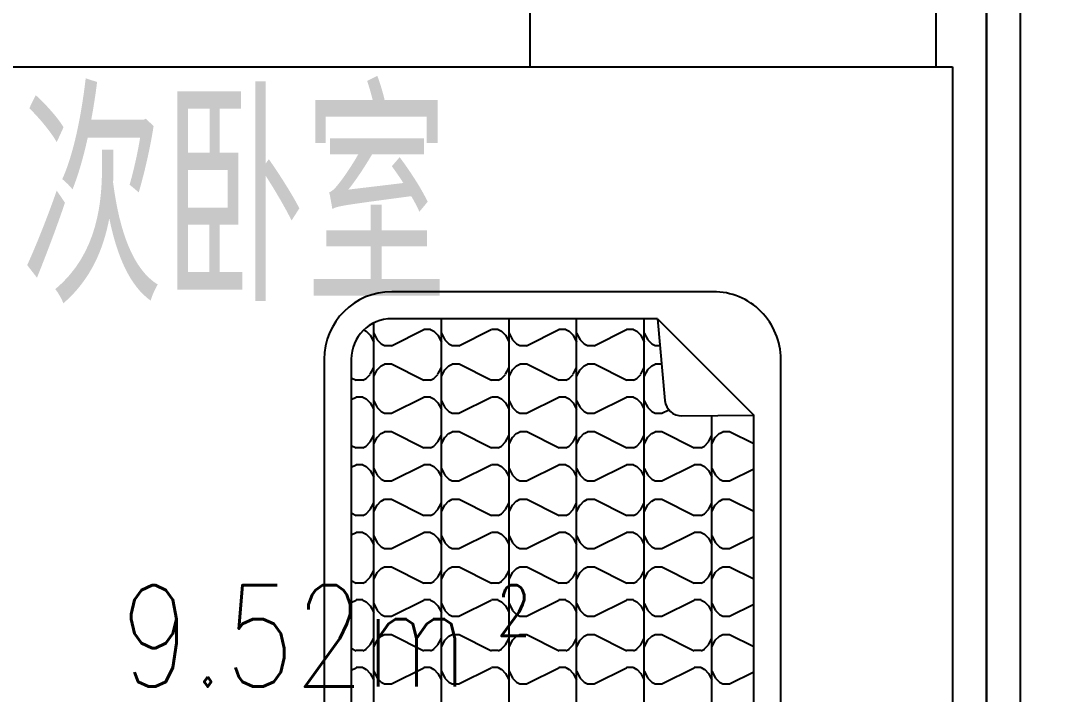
# Model space of a CAD drawing. Header units: millimetres. Extents: x 1143 to 39838, y 578 to 35727.
# Drawn here: x 22234 to 25281, y 22983 to 24976 of the extents above; entities that cross this region are included whole.
import ezdxf
from ezdxf.enums import TextEntityAlignment as Align

# ---------------------------------------------------------------- set-up
doc = ezdxf.new("R2010")
doc.units = ezdxf.units.MM
for name, color, linetype in [('3', 7, 'Continuous'), ('JJ', 8, 'Continuous'), ('PUB_TEXT', 7, 'Continuous'), ('PUB_WINDW', 7, 'Continuous'), ('T', 7, 'Continuous'), ('WALL', 255, 'Continuous'), ('WINDOW', 2, 'Continuous')]:
    doc.layers.add(name, color=color, linetype=linetype)
doc.styles.add('DIM_FONT', font='SIMPLEX', dxfattribs={"width": 0.8})
doc.styles.add('HZ', font='txt', dxfattribs={"width": 0.7, "height": 5, "bigfont": 'hztxt'})
doc.styles.get("Standard").update_dxf_attribs({"font": 'arial.ttf'})

# ---------------------------------------------------------------- blocks, each defined once
blk = doc.blocks.new('A$C2EAD2DD6')
at = {"layer": 'JJ'}
for p, q in [((1890, 1400, -1600), (90, 1400, -1600)), ((1890, 1320, -1600), (90, 1320, -1600)), ((971.1, 1320, -1600), (978.1, 1305.9, -1600)), ((971.1, 1320, -1600), (978.1, 1305.9, -1600)), ((1035.6, 1320, -1600), (1028.4, 1305.7, -1600)), ((1035.6, 1320, -1600), (1028.4, 1305.7, -1600)), ((1171.1, 1320, -1600), (1178.1, 1305.9, -1600)), ((1171.1, 1320, -1600), (1178.1, 1305.9, -1600)), ((1235.6, 1320, -1600), (1228.4, 1305.7, -1600)), ((1235.6, 1320, -1600), (1228.4, 1305.7, -1600)), ((1371.1, 1320, -1600), (1378.1, 1305.9, -1600)), ((1371.1, 1320, -1600), (1378.1, 1305.9, -1600)), ((1435.6, 1320, -1600), (1428.4, 1305.7, -1600)), ((1435.6, 1320, -1600), (1428.4, 1305.7, -1600)), ((1571.1, 1320, -1600), (1578.1, 1305.9, -1600)), ((1571.1, 1320, -1600), (1578.1, 1305.9, -1600)), ((1635.6, 1320, -1600), (1628.4, 1305.7, -1600)), ((1635.6, 1320, -1600), (1628.4, 1305.7, -1600)), ((1771.1, 1320, -1600), (1778.1, 1305.9, -1600)), ((1771.1, 1320, -1600), (1778.1, 1305.9, -1600)), ((1835.6, 1320, -1600), (1828.4, 1305.7, -1600)), ((1835.6, 1320, -1600), (1828.4, 1305.7, -1600)), ((978.2, 1285.6, -1600), (973.2, 1275.6, -1600)), ((978.2, 1285.6, -1600), (973.2, 1275.6, -1600)), ((978.3, 1285.7, -1600), (978.3, 1305.8, -1600)), ((1028.3, 1285.9, -1600), (1033.3, 1275.8, -1600)), ((1028.3, 1285.9, -1600), (1033.3, 1275.8, -1600)), ((1028.5, 1285.7, -1600), (1028.5, 1305.8, -1600)), ((1178.2, 1285.6, -1600), (1173.2, 1275.6, -1600)), ((1178.2, 1285.6, -1600), (1173.2, 1275.6, -1600)), ((1178.3, 1285.7, -1600), (1178.3, 1305.8, -1600)), ((1228.3, 1285.9, -1600), (1233.3, 1275.8, -1600)), ((1228.3, 1285.9, -1600), (1233.3, 1275.8, -1600)), ((1228.5, 1285.7, -1600), (1228.5, 1305.8, -1600)), ((1378.2, 1285.6, -1600), (1373.2, 1275.6, -1600)), ((1378.2, 1285.6, -1600), (1373.2, 1275.6, -1600)), ((1378.3, 1285.7, -1600), (1378.3, 1305.8, -1600)), ((1428.3, 1285.9, -1600), (1433.3, 1275.8, -1600)), ((1428.3, 1285.9, -1600), (1433.3, 1275.8, -1600)), ((1428.5, 1285.7, -1600), (1428.5, 1305.8, -1600)), ((1578.2, 1285.6, -1600), (1573.2, 1275.6, -1600)), ((1578.2, 1285.6, -1600), (1573.2, 1275.6, -1600)), ((1578.3, 1285.7, -1600), (1578.3, 1305.8, -1600)), ((1628.3, 1285.9, -1600), (1633.3, 1275.8, -1600)), ((1628.3, 1285.9, -1600), (1633.3, 1275.8, -1600)), ((1628.5, 1285.7, -1600), (1628.5, 1305.8, -1600)), ((1778.2, 1285.6, -1600), (1773.2, 1275.6, -1600)), ((1778.2, 1285.6, -1600), (1773.2, 1275.6, -1600)), ((1778.3, 1285.7, -1600), (1778.3, 1305.8, -1600)), ((1828.3, 1285.9, -1600), (1833.3, 1275.8, -1600)), ((1828.3, 1285.9, -1600), (1833.3, 1275.8, -1600)), ((1828.5, 1285.7, -1600), (1828.5, 1305.8, -1600)), ((1976.8, 1282.8, -1600), (1973.2, 1275.6, -1600)), ((1976.8, 1282.8, -1600), (1973.2, 1275.6, -1600)), ((777.3, 1253.6, -1600), (977.4, 1253.6, -1600)), ((961.2, 1263.6, -1600), (941.1, 1253.6, -1600)), ((967.6, 1253.6, -1600), (947.5, 1243.5, -1600)), ((973.3, 1275.6, -1600), (961.2, 1263.6, -1600)), ((977.4, 1253.6, -1600), (977.5, 1253.6, -1600)), ((977.5, 1253.6, -1600), (1177.6, 1253.6, -1600)), ((1033.5, 1275.8, -1600), (1045.5, 1263.8, -1600)), ((1039.2, 1253.6, -1600), (1059.3, 1243.6, -1600)), ((1045.6, 1263.7, -1600), (1065.7, 1253.6, -1600)), ((1161.2, 1263.6, -1600), (1141.1, 1253.6, -1600)), ((1167.6, 1253.6, -1600), (1147.5, 1243.5, -1600)), ((1173.3, 1275.6, -1600), (1161.2, 1263.6, -1600)), ((1177.6, 1253.6, -1600), (1177.7, 1253.6, -1600)), ((1177.7, 1253.6, -1600), (1377.8, 1253.6, -1600)), ((1233.5, 1275.8, -1600), (1245.5, 1263.8, -1600)), ((1239.2, 1253.6, -1600), (1259.3, 1243.6, -1600)), ((1245.6, 1263.7, -1600), (1265.7, 1253.6, -1600)), ((1361.2, 1263.6, -1600), (1341.1, 1253.6, -1600)), ((1367.6, 1253.6, -1600), (1347.5, 1243.5, -1600)), ((1373.3, 1275.6, -1600), (1361.2, 1263.6, -1600)), ((1377.8, 1253.6, -1600), (1377.9, 1253.6, -1600)), ((1377.9, 1253.6, -1600), (1578, 1253.6, -1600)), ((1433.5, 1275.8, -1600), (1445.5, 1263.8, -1600)), ((1439.2, 1253.6, -1600), (1459.3, 1243.6, -1600)), ((1445.6, 1263.7, -1600), (1465.7, 1253.6, -1600)), ((1561.2, 1263.6, -1600), (1541.1, 1253.6, -1600)), ((1567.6, 1253.6, -1600), (1547.5, 1243.5, -1600)), ((1573.3, 1275.6, -1600), (1561.2, 1263.6, -1600)), ((1578, 1253.6, -1600), (1578.1, 1253.6, -1600)), ((1578.1, 1253.6, -1600), (1778.2, 1253.6, -1600)), ((1633.5, 1275.8, -1600), (1645.5, 1263.8, -1600)), ((1639.2, 1253.6, -1600), (1659.3, 1243.6, -1600)), ((1645.6, 1263.7, -1600), (1665.7, 1253.6, -1600)), ((1761.2, 1263.6, -1600), (1741.1, 1253.6, -1600)), ((1767.6, 1253.6, -1600), (1747.5, 1243.5, -1600)), ((1773.3, 1275.6, -1600), (1761.2, 1263.6, -1600)), ((1778.2, 1253.6, -1600), (1778.3, 1253.6, -1600)), ((1778.3, 1253.6, -1600), (1978.4, 1253.6, -1600)), ((1833.5, 1275.8, -1600), (1845.5, 1263.8, -1600)), ((1839.2, 1253.6, -1600), (1859.3, 1243.6, -1600)), ((1845.6, 1263.7, -1600), (1865.7, 1253.6, -1600)), ((1961.2, 1263.6, -1600), (1941.1, 1253.6, -1600)), ((1967.6, 1253.6, -1600), (1947.5, 1243.5, -1600)), ((1973.3, 1275.6, -1600), (1961.2, 1263.6, -1600)), ((1978.4, 1253.6, -1600), (1978.5, 1253.6, -1600)), ((1978.5, 1253.6, -1600), (1997.4, 1253.6, -1600)), ((935.5, 1231.4, -1600), (930.5, 1221.3, -1600)), ((935.5, 1231.4, -1600), (930.5, 1221.3, -1600)), ((930.5, 1221.4, -1600), (930.5, 1201.3, -1600)), ((947.6, 1243.5, -1600), (935.5, 1231.4, -1600)), ((1059.1, 1243.7, -1600), (1071.2, 1231.6, -1600)), ((1071, 1231.6, -1600), (1076, 1221.6, -1600)), ((1071, 1231.6, -1600), (1076, 1221.6, -1600)), ((1076.3, 1221.4, -1600), (1076.3, 1201.3, -1600)), ((1135.5, 1231.4, -1600), (1130.5, 1221.3, -1600)), ((1135.5, 1231.4, -1600), (1130.5, 1221.3, -1600)), ((1130.5, 1221.4, -1600), (1130.5, 1201.3, -1600)), ((1147.6, 1243.5, -1600), (1135.5, 1231.4, -1600)), ((1259.1, 1243.7, -1600), (1271.2, 1231.6, -1600)), ((1271, 1231.6, -1600), (1276, 1221.6, -1600)), ((1271, 1231.6, -1600), (1276, 1221.6, -1600)), ((1276.3, 1221.4, -1600), (1276.3, 1201.3, -1600)), ((1335.5, 1231.4, -1600), (1330.5, 1221.3, -1600)), ((1335.5, 1231.4, -1600), (1330.5, 1221.3, -1600)), ((1330.5, 1221.4, -1600), (1330.5, 1201.3, -1600)), ((1347.6, 1243.5, -1600), (1335.5, 1231.4, -1600)), ((1459.1, 1243.7, -1600), (1471.2, 1231.6, -1600)), ((1471, 1231.6, -1600), (1476, 1221.6, -1600)), ((1471, 1231.6, -1600), (1476, 1221.6, -1600)), ((1476.3, 1221.4, -1600), (1476.3, 1201.3, -1600)), ((1535.5, 1231.4, -1600), (1530.5, 1221.3, -1600)), ((1535.5, 1231.4, -1600), (1530.5, 1221.3, -1600)), ((1530.5, 1221.4, -1600), (1530.5, 1201.3, -1600)), ((1547.6, 1243.5, -1600), (1535.5, 1231.4, -1600)), ((1659.1, 1243.7, -1600), (1671.2, 1231.6, -1600)), ((1671, 1231.6, -1600), (1676, 1221.6, -1600)), ((1671, 1231.6, -1600), (1676, 1221.6, -1600)), ((1676.3, 1221.4, -1600), (1676.3, 1201.3, -1600)), ((1735.5, 1231.4, -1600), (1730.5, 1221.3, -1600)), ((1735.5, 1231.4, -1600), (1730.5, 1221.3, -1600)), ((1730.5, 1221.4, -1600), (1730.5, 1201.3, -1600)), ((1747.6, 1243.5, -1600), (1735.5, 1231.4, -1600)), ((1859.1, 1243.7, -1600), (1871.2, 1231.6, -1600)), ((1871, 1231.6, -1600), (1876.1, 1221.6, -1600)), ((1871, 1231.6, -1600), (1876.1, 1221.6, -1600)), ((1876.3, 1221.4, -1600), (1876.3, 1201.3, -1600)), ((1935.5, 1231.4, -1600), (1930.5, 1221.3, -1600)), ((1935.5, 1231.4, -1600), (1930.5, 1221.3, -1600)), ((1930.5, 1221.4, -1600), (1930.5, 1201.3, -1600)), ((1947.6, 1243.5, -1600), (1935.5, 1231.4, -1600)), ((930.3, 1201.5, -1600), (978.1, 1105.9, -1600)), ((930.3, 1201.5, -1600), (978.1, 1105.9, -1600)), ((1076.2, 1201.3, -1600), (1028.4, 1105.7, -1600)), ((1076.2, 1201.3, -1600), (1028.4, 1105.7, -1600)), ((1130.3, 1201.5, -1600), (1178.1, 1105.9, -1600)), ((1130.3, 1201.5, -1600), (1178.1, 1105.9, -1600)), ((1276.2, 1201.3, -1600), (1228.4, 1105.7, -1600)), ((1276.2, 1201.3, -1600), (1228.4, 1105.7, -1600)), ((1330.3, 1201.5, -1600), (1378.1, 1105.9, -1600)), ((1330.3, 1201.5, -1600), (1378.1, 1105.9, -1600)), ((1476.2, 1201.3, -1600), (1428.4, 1105.7, -1600)), ((1476.2, 1201.3, -1600), (1428.4, 1105.7, -1600)), ((1530.3, 1201.5, -1600), (1578.1, 1105.9, -1600)), ((1530.3, 1201.5, -1600), (1578.1, 1105.9, -1600)), ((1676.2, 1201.3, -1600), (1628.4, 1105.7, -1600)), ((1676.2, 1201.3, -1600), (1628.4, 1105.7, -1600)), ((1730.3, 1201.5, -1600), (1778.1, 1105.9, -1600)), ((1730.3, 1201.5, -1600), (1778.1, 1105.9, -1600)), ((1876.2, 1201.3, -1600), (1828.4, 1105.7, -1600)), ((1876.2, 1201.3, -1600), (1828.4, 1105.7, -1600)), ((1930.3, 1201.5, -1600), (1978.1, 1105.9, -1600)), ((1930.3, 1201.5, -1600), (1978.1, 1105.9, -1600)), ((2010, 414.7, -1600), (2010, 1200, -1600)), ((2090, 250, -1600), (2090, 1200, -1600)), ((978.3, 1085.7, -1600), (978.3, 1105.8, -1600)), ((1028.5, 1085.7, -1600), (1028.5, 1105.8, -1600)), ((1178.3, 1085.7, -1600), (1178.3, 1105.8, -1600)), ((1228.5, 1085.7, -1600), (1228.5, 1105.8, -1600)), ((1378.3, 1085.7, -1600), (1378.3, 1105.8, -1600)), ((1428.5, 1085.7, -1600), (1428.5, 1105.8, -1600)), ((1578.3, 1085.7, -1600), (1578.3, 1105.8, -1600)), ((1628.5, 1085.7, -1600), (1628.5, 1105.8, -1600)), ((1778.3, 1085.7, -1600), (1778.3, 1105.8, -1600)), ((1828.5, 1085.7, -1600), (1828.5, 1105.8, -1600)), ((1978.3, 1085.7, -1600), (1978.3, 1105.8, -1600)), ((973.3, 1075.7, -1600), (961.2, 1063.6, -1600)), ((978.2, 1085.6, -1600), (973.2, 1075.6, -1600)), ((978.2, 1085.6, -1600), (973.2, 1075.6, -1600)), ((1028.3, 1085.9, -1600), (1033.3, 1075.8, -1600)), ((1028.3, 1085.9, -1600), (1033.3, 1075.8, -1600)), ((1033.5, 1075.8, -1600), (1045.5, 1063.8, -1600)), ((1173.3, 1075.7, -1600), (1161.2, 1063.6, -1600)), ((1178.2, 1085.6, -1600), (1173.2, 1075.6, -1600)), ((1178.2, 1085.6, -1600), (1173.2, 1075.6, -1600)), ((1228.3, 1085.9, -1600), (1233.3, 1075.8, -1600)), ((1228.3, 1085.9, -1600), (1233.3, 1075.8, -1600)), ((1233.5, 1075.8, -1600), (1245.5, 1063.8, -1600)), ((1373.3, 1075.7, -1600), (1361.2, 1063.6, -1600)), ((1378.2, 1085.6, -1600), (1373.2, 1075.6, -1600)), ((1378.2, 1085.6, -1600), (1373.2, 1075.6, -1600)), ((1428.3, 1085.9, -1600), (1433.3, 1075.8, -1600)), ((1428.3, 1085.9, -1600), (1433.3, 1075.8, -1600)), ((1433.5, 1075.8, -1600), (1445.5, 1063.8, -1600)), ((1573.3, 1075.7, -1600), (1561.2, 1063.6, -1600)), ((1578.2, 1085.6, -1600), (1573.2, 1075.6, -1600)), ((1578.2, 1085.6, -1600), (1573.2, 1075.6, -1600)), ((1628.3, 1085.9, -1600), (1633.3, 1075.8, -1600)), ((1628.3, 1085.9, -1600), (1633.3, 1075.8, -1600)), ((1633.5, 1075.8, -1600), (1645.5, 1063.8, -1600)), ((1773.3, 1075.7, -1600), (1761.2, 1063.6, -1600)), ((1778.2, 1085.6, -1600), (1773.2, 1075.6, -1600)), ((1778.2, 1085.6, -1600), (1773.2, 1075.6, -1600)), ((1828.3, 1085.9, -1600), (1833.3, 1075.8, -1600)), ((1828.3, 1085.9, -1600), (1833.3, 1075.8, -1600)), ((1833.5, 1075.8, -1600), (1845.5, 1063.8, -1600)), ((1973.3, 1075.7, -1600), (1961.2, 1063.6, -1600)), ((1978.2, 1085.6, -1600), (1973.2, 1075.6, -1600)), ((1978.2, 1085.6, -1600), (1973.2, 1075.6, -1600)), ((777.3, 1053.6, -1600), (977.4, 1053.6, -1600)), ((947.6, 1043.5, -1600), (935.5, 1031.4, -1600)), ((961.2, 1063.6, -1600), (941.1, 1053.6, -1600)), ((967.6, 1053.6, -1600), (947.5, 1043.5, -1600)), ((977.4, 1053.6, -1600), (977.5, 1053.6, -1600)), ((977.5, 1053.6, -1600), (1177.6, 1053.6, -1600)), ((1039.2, 1053.6, -1600), (1059.3, 1043.6, -1600)), ((1045.6, 1063.7, -1600), (1065.7, 1053.6, -1600)), ((1059.1, 1043.7, -1600), (1071.2, 1031.6, -1600)), ((1147.6, 1043.5, -1600), (1135.5, 1031.4, -1600)), ((1161.2, 1063.6, -1600), (1141.1, 1053.6, -1600)), ((1167.6, 1053.6, -1600), (1147.5, 1043.5, -1600)), ((1177.6, 1053.6, -1600), (1177.7, 1053.6, -1600)), ((1177.7, 1053.6, -1600), (1377.8, 1053.6, -1600)), ((1239.2, 1053.6, -1600), (1259.3, 1043.6, -1600)), ((1245.6, 1063.7, -1600), (1265.7, 1053.6, -1600)), ((1259.1, 1043.7, -1600), (1271.2, 1031.6, -1600)), ((1347.6, 1043.5, -1600), (1335.5, 1031.4, -1600)), ((1361.2, 1063.6, -1600), (1341.1, 1053.6, -1600)), ((1367.6, 1053.6, -1600), (1347.5, 1043.5, -1600)), ((1377.8, 1053.6, -1600), (1377.9, 1053.6, -1600)), ((1377.9, 1053.6, -1600), (1578, 1053.6, -1600)), ((1439.2, 1053.6, -1600), (1459.3, 1043.6, -1600)), ((1445.6, 1063.7, -1600), (1465.7, 1053.6, -1600)), ((1459.1, 1043.7, -1600), (1471.2, 1031.6, -1600)), ((1547.6, 1043.5, -1600), (1535.5, 1031.4, -1600)), ((1561.2, 1063.6, -1600), (1541.1, 1053.6, -1600)), ((1567.6, 1053.6, -1600), (1547.5, 1043.5, -1600)), ((1578, 1053.6, -1600), (1578.1, 1053.6, -1600)), ((1578.1, 1053.6, -1600), (1778.2, 1053.6, -1600)), ((1639.2, 1053.6, -1600), (1659.3, 1043.6, -1600)), ((1645.6, 1063.7, -1600), (1665.7, 1053.6, -1600)), ((1659.1, 1043.7, -1600), (1671.2, 1031.6, -1600)), ((1747.6, 1043.5, -1600), (1735.5, 1031.4, -1600)), ((1761.2, 1063.6, -1600), (1741.1, 1053.6, -1600)), ((1767.6, 1053.6, -1600), (1747.5, 1043.5, -1600)), ((1778.2, 1053.6, -1600), (1778.3, 1053.6, -1600)), ((1778.3, 1053.6, -1600), (1978.4, 1053.6, -1600)), ((1839.2, 1053.6, -1600), (1859.3, 1043.6, -1600)), ((1845.6, 1063.7, -1600), (1865.7, 1053.6, -1600)), ((1859.1, 1043.7, -1600), (1871.2, 1031.6, -1600)), ((1947.6, 1043.5, -1600), (1935.5, 1031.4, -1600)), ((1961.2, 1063.6, -1600), (1941.1, 1053.6, -1600)), ((1967.6, 1053.6, -1600), (1947.5, 1043.5, -1600)), ((1978.4, 1053.6, -1600), (1978.5, 1053.6, -1600)), ((1978.5, 1053.6, -1600), (2010, 1053.6, -1600)), ((935.5, 1031.4, -1600), (930.5, 1021.3, -1600)), ((935.5, 1031.4, -1600), (930.5, 1021.3, -1600)), ((930.5, 1021.4, -1600), (930.5, 1001.3, -1600)), ((1071, 1031.6, -1600), (1076, 1021.6, -1600)), ((1071, 1031.6, -1600), (1076, 1021.6, -1600)), ((1076.3, 1021.4, -1600), (1076.3, 1001.3, -1600)), ((1135.5, 1031.4, -1600), (1130.5, 1021.3, -1600)), ((1135.5, 1031.4, -1600), (1130.5, 1021.3, -1600)), ((1130.5, 1021.4, -1600), (1130.5, 1001.3, -1600)), ((1271, 1031.6, -1600), (1276, 1021.6, -1600)), ((1271, 1031.6, -1600), (1276, 1021.6, -1600)), ((1276.3, 1021.4, -1600), (1276.3, 1001.3, -1600)), ((1335.5, 1031.4, -1600), (1330.5, 1021.3, -1600)), ((1335.5, 1031.4, -1600), (1330.5, 1021.3, -1600)), ((1330.5, 1021.4, -1600), (1330.5, 1001.3, -1600)), ((1471, 1031.6, -1600), (1476, 1021.6, -1600)), ((1471, 1031.6, -1600), (1476, 1021.6, -1600)), ((1476.3, 1021.4, -1600), (1476.3, 1001.3, -1600)), ((1535.5, 1031.4, -1600), (1530.5, 1021.3, -1600)), ((1535.5, 1031.4, -1600), (1530.5, 1021.3, -1600)), ((1530.5, 1021.4, -1600), (1530.5, 1001.3, -1600)), ((1671, 1031.6, -1600), (1676, 1021.6, -1600)), ((1671, 1031.6, -1600), (1676, 1021.6, -1600)), ((1676.3, 1021.4, -1600), (1676.3, 1001.3, -1600)), ((1735.5, 1031.4, -1600), (1730.5, 1021.3, -1600)), ((1735.5, 1031.4, -1600), (1730.5, 1021.3, -1600)), ((1730.5, 1021.4, -1600), (1730.5, 1001.3, -1600)), ((1871, 1031.6, -1600), (1876.1, 1021.6, -1600)), ((1871, 1031.6, -1600), (1876.1, 1021.6, -1600)), ((1876.3, 1021.4, -1600), (1876.3, 1001.3, -1600)), ((1935.5, 1031.4, -1600), (1930.5, 1021.3, -1600)), ((1935.5, 1031.4, -1600), (1930.5, 1021.3, -1600)), ((1930.5, 1021.4, -1600), (1930.5, 1001.3, -1600)), ((930.3, 1001.5, -1600), (978.1, 905.9, -1600)), ((930.3, 1001.5, -1600), (978.1, 905.9, -1600)), ((1076.2, 1001.3, -1600), (1028.4, 905.7, -1600)), ((1076.2, 1001.3, -1600), (1028.4, 905.7, -1600)), ((1130.3, 1001.5, -1600), (1178.1, 905.9, -1600)), ((1130.3, 1001.5, -1600), (1178.1, 905.9, -1600)), ((1276.2, 1001.3, -1600), (1228.4, 905.7, -1600)), ((1276.2, 1001.3, -1600), (1228.4, 905.7, -1600)), ((1330.3, 1001.5, -1600), (1378.1, 905.9, -1600)), ((1330.3, 1001.5, -1600), (1378.1, 905.9, -1600)), ((1476.2, 1001.3, -1600), (1428.4, 905.7, -1600)), ((1476.2, 1001.3, -1600), (1428.4, 905.7, -1600)), ((1530.3, 1001.5, -1600), (1578.1, 905.9, -1600)), ((1530.3, 1001.5, -1600), (1578.1, 905.9, -1600)), ((1676.2, 1001.3, -1600), (1628.4, 905.7, -1600)), ((1676.2, 1001.3, -1600), (1628.4, 905.7, -1600)), ((1730.3, 1001.5, -1600), (1778.1, 905.9, -1600)), ((1730.3, 1001.5, -1600), (1778.1, 905.9, -1600)), ((1876.2, 1001.3, -1600), (1828.4, 905.7, -1600)), ((1876.2, 1001.3, -1600), (1828.4, 905.7, -1600)), ((1930.3, 1001.5, -1600), (1978.1, 905.9, -1600)), ((1930.3, 1001.5, -1600), (1978.1, 905.9, -1600)), ((978.2, 885.6, -1600), (973.2, 875.6, -1600)), ((978.2, 885.6, -1600), (973.2, 875.6, -1600)), ((978.3, 885.7, -1600), (978.3, 905.8, -1600)), ((1028.3, 885.9, -1600), (1033.3, 875.8, -1600)), ((1028.3, 885.9, -1600), (1033.3, 875.8, -1600)), ((1028.5, 885.7, -1600), (1028.5, 905.8, -1600)), ((1178.2, 885.6, -1600), (1173.2, 875.6, -1600)), ((1178.2, 885.6, -1600), (1173.2, 875.6, -1600)), ((1178.3, 885.7, -1600), (1178.3, 905.8, -1600)), ((1228.3, 885.9, -1600), (1233.3, 875.8, -1600)), ((1228.3, 885.9, -1600), (1233.3, 875.8, -1600)), ((1228.5, 885.7, -1600), (1228.5, 905.8, -1600)), ((1378.2, 885.6, -1600), (1373.2, 875.6, -1600)), ((1378.2, 885.6, -1600), (1373.2, 875.6, -1600)), ((1378.3, 885.7, -1600), (1378.3, 905.8, -1600)), ((1428.3, 885.9, -1600), (1433.3, 875.8, -1600)), ((1428.3, 885.9, -1600), (1433.3, 875.8, -1600)), ((1428.5, 885.7, -1600), (1428.5, 905.8, -1600)), ((1578.2, 885.6, -1600), (1573.2, 875.6, -1600)), ((1578.2, 885.6, -1600), (1573.2, 875.6, -1600)), ((1578.3, 885.7, -1600), (1578.3, 905.8, -1600)), ((1628.3, 885.9, -1600), (1633.3, 875.8, -1600)), ((1628.3, 885.9, -1600), (1633.3, 875.8, -1600)), ((1628.5, 885.7, -1600), (1628.5, 905.8, -1600)), ((1778.2, 885.6, -1600), (1773.2, 875.6, -1600)), ((1778.2, 885.6, -1600), (1773.2, 875.6, -1600)), ((1778.3, 885.7, -1600), (1778.3, 905.8, -1600)), ((1828.3, 885.9, -1600), (1833.3, 875.8, -1600)), ((1828.3, 885.9, -1600), (1833.3, 875.8, -1600)), ((1828.5, 885.7, -1600), (1828.5, 905.8, -1600)), ((1978.2, 885.6, -1600), (1973.2, 875.6, -1600)), ((1978.2, 885.6, -1600), (1973.2, 875.6, -1600)), ((1978.3, 885.7, -1600), (1978.3, 905.8, -1600)), ((777.3, 853.6, -1600), (977.4, 853.6, -1600)), ((961.2, 863.6, -1600), (941.1, 853.6, -1600)), ((967.6, 853.6, -1600), (947.5, 843.5, -1600)), ((973.3, 875.7, -1600), (961.2, 863.6, -1600)), ((977.4, 853.6, -1600), (977.5, 853.6, -1600)), ((977.5, 853.6, -1600), (1177.6, 853.6, -1600)), ((1033.5, 875.8, -1600), (1045.5, 863.8, -1600)), ((1039.2, 853.6, -1600), (1059.3, 843.6, -1600)), ((1045.6, 863.7, -1600), (1065.7, 853.6, -1600)), ((1161.2, 863.6, -1600), (1141.1, 853.6, -1600)), ((1167.6, 853.6, -1600), (1147.5, 843.5, -1600)), ((1173.3, 875.7, -1600), (1161.2, 863.6, -1600)), ((1177.6, 853.6, -1600), (1177.7, 853.6, -1600)), ((1177.7, 853.6, -1600), (1377.8, 853.6, -1600)), ((1233.5, 875.8, -1600), (1245.5, 863.8, -1600)), ((1239.2, 853.6, -1600), (1259.3, 843.6, -1600)), ((1245.6, 863.7, -1600), (1265.7, 853.6, -1600)), ((1361.2, 863.6, -1600), (1341.1, 853.6, -1600)), ((1367.6, 853.6, -1600), (1347.5, 843.5, -1600)), ((1373.3, 875.7, -1600), (1361.2, 863.6, -1600)), ((1377.8, 853.6, -1600), (1377.9, 853.6, -1600)), ((1377.9, 853.6, -1600), (1578, 853.6, -1600)), ((1433.5, 875.8, -1600), (1445.5, 863.8, -1600)), ((1439.2, 853.6, -1600), (1459.3, 843.6, -1600)), ((1445.6, 863.7, -1600), (1465.7, 853.6, -1600)), ((1561.2, 863.6, -1600), (1541.1, 853.6, -1600)), ((1567.6, 853.6, -1600), (1547.5, 843.5, -1600)), ((1573.3, 875.7, -1600), (1561.2, 863.6, -1600)), ((1578, 853.6, -1600), (1578.1, 853.6, -1600)), ((1578.1, 853.6, -1600), (1778.2, 853.6, -1600)), ((1633.5, 875.8, -1600), (1645.5, 863.8, -1600)), ((1639.2, 853.6, -1600), (1659.3, 843.6, -1600)), ((1645.6, 863.7, -1600), (1665.7, 853.6, -1600)), ((1761.2, 863.6, -1600), (1741.1, 853.6, -1600)), ((1767.6, 853.6, -1600), (1747.5, 843.5, -1600)), ((1773.3, 875.7, -1600), (1761.2, 863.6, -1600)), ((1778.2, 853.6, -1600), (1778.3, 853.6, -1600)), ((1778.3, 853.6, -1600), (1978.4, 853.6, -1600)), ((1833.5, 875.8, -1600), (1845.5, 863.8, -1600)), ((1839.2, 853.6, -1600), (1859.3, 843.6, -1600)), ((1845.6, 863.7, -1600), (1865.7, 853.6, -1600)), ((1961.2, 863.6, -1600), (1941.1, 853.6, -1600)), ((1967.6, 853.6, -1600), (1947.5, 843.5, -1600)), ((1973.3, 875.7, -1600), (1961.2, 863.6, -1600)), ((1978.4, 853.6, -1600), (1978.5, 853.6, -1600)), ((1978.5, 853.6, -1600), (2010, 853.6, -1600)), ((935.5, 831.4, -1600), (930.5, 821.3, -1600)), ((935.5, 831.4, -1600), (930.5, 821.3, -1600)), ((947.6, 843.5, -1600), (935.5, 831.4, -1600)), ((1059.1, 843.7, -1600), (1071.2, 831.6, -1600)), ((1071, 831.6, -1600), (1076, 821.6, -1600)), ((1071, 831.6, -1600), (1076, 821.6, -1600)), ((1135.5, 831.4, -1600), (1130.5, 821.3, -1600)), ((1135.5, 831.4, -1600), (1130.5, 821.3, -1600)), ((1147.6, 843.5, -1600), (1135.5, 831.4, -1600)), ((1259.1, 843.7, -1600), (1271.2, 831.6, -1600)), ((1271, 831.6, -1600), (1276, 821.6, -1600)), ((1271, 831.6, -1600), (1276, 821.6, -1600)), ((1335.5, 831.4, -1600), (1330.5, 821.3, -1600)), ((1335.5, 831.4, -1600), (1330.5, 821.3, -1600)), ((1347.6, 843.5, -1600), (1335.5, 831.4, -1600)), ((1459.1, 843.7, -1600), (1471.2, 831.6, -1600)), ((1471, 831.6, -1600), (1476, 821.6, -1600)), ((1471, 831.6, -1600), (1476, 821.6, -1600)), ((1535.5, 831.4, -1600), (1530.5, 821.3, -1600)), ((1535.5, 831.4, -1600), (1530.5, 821.3, -1600)), ((1547.6, 843.5, -1600), (1535.5, 831.4, -1600)), ((1659.1, 843.7, -1600), (1671.2, 831.6, -1600)), ((1671, 831.6, -1600), (1676, 821.6, -1600)), ((1671, 831.6, -1600), (1676, 821.6, -1600)), ((1735.5, 831.4, -1600), (1730.5, 821.3, -1600)), ((1735.5, 831.4, -1600), (1730.5, 821.3, -1600)), ((1747.6, 843.5, -1600), (1735.5, 831.4, -1600)), ((1859.1, 843.7, -1600), (1871.2, 831.6, -1600)), ((1871, 831.6, -1600), (1876.1, 821.6, -1600)), ((1871, 831.6, -1600), (1876.1, 821.6, -1600)), ((1935.5, 831.4, -1600), (1930.5, 821.3, -1600)), ((1935.5, 831.4, -1600), (1930.5, 821.3, -1600)), ((1947.6, 843.5, -1600), (1935.5, 831.4, -1600)), ((930.3, 801.5, -1600), (978.1, 705.9, -1600)), ((930.3, 801.5, -1600), (978.1, 705.9, -1600)), ((930.5, 821.4, -1600), (930.5, 801.3, -1600)), ((1076.2, 801.3, -1600), (1028.4, 705.7, -1600)), ((1076.2, 801.3, -1600), (1028.4, 705.7, -1600)), ((1076.3, 821.4, -1600), (1076.3, 801.3, -1600)), ((1130.3, 801.5, -1600), (1178.1, 705.9, -1600)), ((1130.3, 801.5, -1600), (1178.1, 705.9, -1600)), ((1130.5, 821.4, -1600), (1130.5, 801.3, -1600)), ((1276.2, 801.3, -1600), (1228.4, 705.7, -1600)), ((1276.2, 801.3, -1600), (1228.4, 705.7, -1600)), ((1276.3, 821.4, -1600), (1276.3, 801.3, -1600)), ((1330.3, 801.5, -1600), (1378.1, 705.9, -1600)), ((1330.3, 801.5, -1600), (1378.1, 705.9, -1600)), ((1330.5, 821.4, -1600), (1330.5, 801.3, -1600)), ((1476.2, 801.3, -1600), (1428.4, 705.7, -1600)), ((1476.2, 801.3, -1600), (1428.4, 705.7, -1600)), ((1476.3, 821.4, -1600), (1476.3, 801.3, -1600)), ((1530.3, 801.5, -1600), (1578.1, 705.9, -1600)), ((1530.3, 801.5, -1600), (1578.1, 705.9, -1600)), ((1530.5, 821.4, -1600), (1530.5, 801.3, -1600)), ((1676.2, 801.3, -1600), (1628.4, 705.7, -1600)), ((1676.2, 801.3, -1600), (1628.4, 705.7, -1600)), ((1676.3, 821.4, -1600), (1676.3, 801.3, -1600)), ((1730.3, 801.5, -1600), (1778.1, 705.9, -1600)), ((1730.3, 801.5, -1600), (1778.1, 705.9, -1600)), ((1730.5, 821.4, -1600), (1730.5, 801.3, -1600)), ((1876.2, 801.3, -1600), (1828.4, 705.7, -1600)), ((1876.2, 801.3, -1600), (1828.4, 705.7, -1600)), ((1876.3, 821.4, -1600), (1876.3, 801.3, -1600)), ((1930.3, 801.5, -1600), (1978.1, 705.9, -1600)), ((1930.3, 801.5, -1600), (1978.1, 705.9, -1600)), ((1930.5, 821.4, -1600), (1930.5, 801.3, -1600)), ((978.3, 685.7, -1600), (978.3, 705.8, -1600)), ((1028.5, 685.7, -1600), (1028.5, 705.8, -1600)), ((1178.3, 685.7, -1600), (1178.3, 705.8, -1600)), ((1228.5, 685.7, -1600), (1228.5, 705.8, -1600)), ((1378.3, 685.7, -1600), (1378.3, 705.8, -1600)), ((1428.5, 685.7, -1600), (1428.5, 705.8, -1600)), ((1578.3, 685.7, -1600), (1578.3, 705.8, -1600)), ((1628.5, 685.7, -1600), (1628.5, 705.8, -1600)), ((1778.3, 685.7, -1600), (1778.3, 705.8, -1600)), ((1828.5, 685.7, -1600), (1828.5, 705.8, -1600)), ((1978.3, 685.7, -1600), (1978.3, 705.8, -1600)), ((973.3, 675.7, -1600), (961.2, 663.6, -1600)), ((978.2, 685.6, -1600), (973.2, 675.6, -1600)), ((978.2, 685.6, -1600), (973.2, 675.6, -1600)), ((1028.3, 685.9, -1600), (1033.3, 675.8, -1600)), ((1028.3, 685.9, -1600), (1033.3, 675.8, -1600)), ((1033.5, 675.8, -1600), (1045.5, 663.8, -1600)), ((1173.3, 675.7, -1600), (1161.2, 663.6, -1600)), ((1178.2, 685.6, -1600), (1173.2, 675.6, -1600)), ((1178.2, 685.6, -1600), (1173.2, 675.6, -1600)), ((1228.3, 685.9, -1600), (1233.3, 675.8, -1600)), ((1228.3, 685.9, -1600), (1233.3, 675.8, -1600)), ((1233.5, 675.8, -1600), (1245.5, 663.8, -1600)), ((1373.3, 675.7, -1600), (1361.2, 663.6, -1600)), ((1378.2, 685.6, -1600), (1373.2, 675.6, -1600)), ((1378.2, 685.6, -1600), (1373.2, 675.6, -1600)), ((1428.3, 685.9, -1600), (1433.3, 675.8, -1600)), ((1428.3, 685.9, -1600), (1433.3, 675.8, -1600)), ((1433.5, 675.8, -1600), (1445.5, 663.8, -1600)), ((1573.3, 675.7, -1600), (1561.2, 663.6, -1600)), ((1578.2, 685.6, -1600), (1573.2, 675.6, -1600)), ((1578.2, 685.6, -1600), (1573.2, 675.6, -1600)), ((1628.3, 685.9, -1600), (1633.3, 675.8, -1600)), ((1628.3, 685.9, -1600), (1633.3, 675.8, -1600)), ((1633.5, 675.8, -1600), (1645.5, 663.8, -1600)), ((1773.3, 675.7, -1600), (1761.2, 663.6, -1600)), ((1778.2, 685.6, -1600), (1773.2, 675.6, -1600)), ((1778.2, 685.6, -1600), (1773.2, 675.6, -1600)), ((1828.3, 685.9, -1600), (1833.3, 675.8, -1600)), ((1828.3, 685.9, -1600), (1833.3, 675.8, -1600)), ((1833.5, 675.8, -1600), (1845.5, 663.8, -1600)), ((1973.3, 675.7, -1600), (1961.2, 663.6, -1600)), ((1978.2, 685.6, -1600), (1973.2, 675.6, -1600)), ((1978.2, 685.6, -1600), (1973.2, 675.6, -1600)), ((777.3, 653.6, -1600), (977.4, 653.6, -1600)), ((947.6, 643.5, -1600), (935.5, 631.4, -1600)), ((961.2, 663.6, -1600), (941.1, 653.6, -1600)), ((967.6, 653.6, -1600), (947.5, 643.5, -1600)), ((977.4, 653.6, -1600), (977.5, 653.6, -1600)), ((977.5, 653.6, -1600), (1177.6, 653.6, -1600)), ((1039.2, 653.6, -1600), (1059.3, 643.6, -1600)), ((1045.6, 663.7, -1600), (1065.7, 653.6, -1600)), ((1059.1, 643.7, -1600), (1071.2, 631.6, -1600)), ((1147.6, 643.5, -1600), (1135.5, 631.4, -1600)), ((1161.2, 663.6, -1600), (1141.1, 653.6, -1600)), ((1167.6, 653.6, -1600), (1147.5, 643.5, -1600)), ((1177.6, 653.6, -1600), (1177.7, 653.6, -1600)), ((1177.7, 653.6, -1600), (1377.8, 653.6, -1600)), ((1239.2, 653.6, -1600), (1259.3, 643.6, -1600)), ((1245.6, 663.7, -1600), (1265.7, 653.6, -1600)), ((1259.1, 643.7, -1600), (1271.2, 631.6, -1600)), ((1347.6, 643.5, -1600), (1335.5, 631.4, -1600)), ((1361.2, 663.6, -1600), (1341.1, 653.6, -1600)), ((1367.6, 653.6, -1600), (1347.5, 643.5, -1600)), ((1377.8, 653.6, -1600), (1377.9, 653.6, -1600)), ((1377.9, 653.6, -1600), (1578, 653.6, -1600)), ((1439.2, 653.6, -1600), (1459.3, 643.6, -1600)), ((1445.6, 663.7, -1600), (1465.7, 653.6, -1600)), ((1459.1, 643.7, -1600), (1471.2, 631.6, -1600)), ((1547.6, 643.5, -1600), (1535.5, 631.4, -1600)), ((1561.2, 663.6, -1600), (1541.1, 653.6, -1600)), ((1567.6, 653.6, -1600), (1547.5, 643.5, -1600)), ((1578, 653.6, -1600), (1578.1, 653.6, -1600)), ((1578.1, 653.6, -1600), (1778.2, 653.6, -1600)), ((1639.2, 653.6, -1600), (1659.3, 643.6, -1600)), ((1645.6, 663.7, -1600), (1665.7, 653.6, -1600)), ((1659.1, 643.7, -1600), (1671.2, 631.6, -1600)), ((1747.6, 643.5, -1600), (1735.5, 631.4, -1600)), ((1761.2, 663.6, -1600), (1741.1, 653.6, -1600)), ((1767.6, 653.6, -1600), (1747.5, 643.5, -1600)), ((1778.2, 653.6, -1600), (1778.3, 653.6, -1600)), ((1778.3, 653.6, -1600), (1978.4, 653.6, -1600)), ((1839.2, 653.6, -1600), (1859.3, 643.6, -1600)), ((1845.6, 663.7, -1600), (1865.7, 653.6, -1600)), ((1859.1, 643.7, -1600), (1871.2, 631.6, -1600)), ((1947.6, 643.5, -1600), (1935.5, 631.4, -1600)), ((1961.2, 663.6, -1600), (1941.1, 653.6, -1600)), ((1967.6, 653.6, -1600), (1947.5, 643.5, -1600)), ((1978.4, 653.6, -1600), (1978.5, 653.6, -1600)), ((1978.5, 653.6, -1600), (2010, 653.6, -1600)), ((935.5, 631.4, -1600), (930.5, 621.3, -1600)), ((935.5, 631.4, -1600), (930.5, 621.3, -1600)), ((930.5, 621.4, -1600), (930.5, 601.3, -1600)), ((1071, 631.6, -1600), (1076, 621.6, -1600)), ((1071, 631.6, -1600), (1076, 621.6, -1600)), ((1076.3, 621.4, -1600), (1076.3, 601.3, -1600)), ((1135.5, 631.4, -1600), (1130.5, 621.3, -1600)), ((1135.5, 631.4, -1600), (1130.5, 621.3, -1600)), ((1130.5, 621.4, -1600), (1130.5, 601.3, -1600)), ((1271, 631.6, -1600), (1276, 621.6, -1600)), ((1271, 631.6, -1600), (1276, 621.6, -1600)), ((1276.3, 621.4, -1600), (1276.3, 601.3, -1600)), ((1335.5, 631.4, -1600), (1330.5, 621.3, -1600)), ((1335.5, 631.4, -1600), (1330.5, 621.3, -1600)), ((1330.5, 621.4, -1600), (1330.5, 601.3, -1600)), ((1471, 631.6, -1600), (1476, 621.6, -1600)), ((1471, 631.6, -1600), (1476, 621.6, -1600)), ((1476.3, 621.4, -1600), (1476.3, 601.3, -1600)), ((1535.5, 631.4, -1600), (1530.5, 621.3, -1600)), ((1535.5, 631.4, -1600), (1530.5, 621.3, -1600)), ((1530.5, 621.4, -1600), (1530.5, 601.3, -1600)), ((1671, 631.6, -1600), (1676, 621.6, -1600)), ((1671, 631.6, -1600), (1676, 621.6, -1600)), ((1676.3, 621.4, -1600), (1676.3, 601.3, -1600)), ((1735.5, 631.4, -1600), (1730.5, 621.3, -1600)), ((1735.5, 631.4, -1600), (1730.5, 621.3, -1600)), ((1730.5, 621.4, -1600), (1730.5, 601.3, -1600)), ((1871, 631.6, -1600), (1876.1, 621.6, -1600)), ((1871, 631.6, -1600), (1876.1, 621.6, -1600)), ((1876.3, 621.4, -1600), (1876.3, 601.3, -1600)), ((1935.5, 631.4, -1600), (1930.5, 621.3, -1600)), ((1935.5, 631.4, -1600), (1930.5, 621.3, -1600)), ((1930.5, 621.4, -1600), (1930.5, 601.3, -1600)), ((930.3, 601.5, -1600), (978.1, 505.9, -1600)), ((930.3, 601.5, -1600), (978.1, 505.9, -1600)), ((1076.2, 601.3, -1600), (1028.4, 505.7, -1600)), ((1076.2, 601.3, -1600), (1028.4, 505.7, -1600)), ((1130.3, 601.5, -1600), (1178.1, 505.9, -1600)), ((1130.3, 601.5, -1600), (1178.1, 505.9, -1600)), ((1276.2, 601.3, -1600), (1228.4, 505.7, -1600)), ((1276.2, 601.3, -1600), (1228.4, 505.7, -1600)), ((1330.3, 601.5, -1600), (1378.1, 505.9, -1600)), ((1330.3, 601.5, -1600), (1378.1, 505.9, -1600)), ((1476.2, 601.3, -1600), (1428.4, 505.7, -1600)), ((1476.2, 601.3, -1600), (1428.4, 505.7, -1600)), ((1530.3, 601.5, -1600), (1578.1, 505.9, -1600)), ((1530.3, 601.5, -1600), (1578.1, 505.9, -1600)), ((1676.2, 601.3, -1600), (1628.4, 505.7, -1600)), ((1676.2, 601.3, -1600), (1628.4, 505.7, -1600)), ((1730.3, 601.5, -1600), (1778.1, 505.9, -1600)), ((1730.3, 601.5, -1600), (1778.1, 505.9, -1600)), ((1876.2, 601.3, -1600), (1828.4, 505.7, -1600)), ((1876.2, 601.3, -1600), (1828.4, 505.7, -1600)), ((1930.3, 601.5, -1600), (1978.1, 505.9, -1600)), ((1930.3, 601.5, -1600), (1978.1, 505.9, -1600)), ((978.3, 485.7, -1600), (978.3, 505.8, -1600)), ((1028.5, 485.7, -1600), (1028.5, 505.8, -1600)), ((1178.3, 485.7, -1600), (1178.3, 505.8, -1600)), ((1228.5, 485.7, -1600), (1228.5, 505.8, -1600)), ((1378.3, 485.7, -1600), (1378.3, 505.8, -1600)), ((1428.5, 485.7, -1600), (1428.5, 505.8, -1600)), ((1578.3, 485.7, -1600), (1578.3, 505.8, -1600)), ((1628.5, 485.7, -1600), (1628.5, 505.8, -1600)), ((1778.3, 485.7, -1600), (1778.3, 505.8, -1600)), ((1828.5, 485.7, -1600), (1828.5, 505.8, -1600)), ((1978.3, 485.7, -1600), (1978.3, 505.8, -1600)), ((961.2, 463.6, -1600), (941.1, 453.6, -1600)), ((973.3, 475.7, -1600), (961.2, 463.6, -1600)), ((978.2, 485.6, -1600), (973.2, 475.6, -1600)), ((978.2, 485.6, -1600), (973.2, 475.6, -1600)), ((1028.3, 485.9, -1600), (1033.3, 475.8, -1600)), ((1028.3, 485.9, -1600), (1033.3, 475.8, -1600)), ((1033.5, 475.8, -1600), (1045.5, 463.8, -1600)), ((1045.6, 463.7, -1600), (1065.7, 453.6, -1600)), ((1161.2, 463.6, -1600), (1141.1, 453.6, -1600)), ((1173.3, 475.7, -1600), (1161.2, 463.6, -1600)), ((1178.2, 485.6, -1600), (1173.2, 475.6, -1600)), ((1178.2, 485.6, -1600), (1173.2, 475.6, -1600)), ((1228.3, 485.9, -1600), (1233.3, 475.8, -1600)), ((1228.3, 485.9, -1600), (1233.3, 475.8, -1600)), ((1233.5, 475.8, -1600), (1245.5, 463.8, -1600)), ((1245.6, 463.7, -1600), (1265.7, 453.6, -1600)), ((1361.2, 463.6, -1600), (1341.1, 453.6, -1600)), ((1373.3, 475.7, -1600), (1361.2, 463.6, -1600)), ((1378.2, 485.6, -1600), (1373.2, 475.6, -1600)), ((1378.2, 485.6, -1600), (1373.2, 475.6, -1600)), ((1428.3, 485.9, -1600), (1433.3, 475.8, -1600)), ((1428.3, 485.9, -1600), (1433.3, 475.8, -1600)), ((1433.5, 475.8, -1600), (1445.5, 463.8, -1600)), ((1445.6, 463.7, -1600), (1465.7, 453.6, -1600)), ((1561.2, 463.6, -1600), (1541.1, 453.6, -1600)), ((1573.3, 475.7, -1600), (1561.2, 463.6, -1600)), ((1578.2, 485.6, -1600), (1573.2, 475.6, -1600)), ((1578.2, 485.6, -1600), (1573.2, 475.6, -1600)), ((1628.3, 485.9, -1600), (1633.3, 475.8, -1600)), ((1628.3, 485.9, -1600), (1633.3, 475.8, -1600)), ((1633.5, 475.8, -1600), (1645.5, 463.8, -1600)), ((1645.6, 463.7, -1600), (1665.7, 453.6, -1600)), ((1761.2, 463.6, -1600), (1741.1, 453.6, -1600)), ((1773.3, 475.7, -1600), (1761.2, 463.6, -1600)), ((1778.2, 485.6, -1600), (1773.2, 475.6, -1600)), ((1778.2, 485.6, -1600), (1773.2, 475.6, -1600)), ((1828.3, 485.9, -1600), (1833.3, 475.8, -1600)), ((1828.3, 485.9, -1600), (1833.3, 475.8, -1600)), ((1833.5, 475.8, -1600), (1845.5, 463.8, -1600)), ((1845.6, 463.7, -1600), (1865.7, 453.6, -1600)), ((1961.2, 463.6, -1600), (1941.1, 453.6, -1600)), ((1973.3, 475.7, -1600), (1961.2, 463.6, -1600)), ((1978.2, 485.6, -1600), (1973.2, 475.6, -1600)), ((1978.2, 485.6, -1600), (1973.2, 475.6, -1600)), ((777.3, 453.6, -1600), (977.4, 453.6, -1600)), ((935.5, 431.4, -1600), (930.5, 421.3, -1600)), ((935.5, 431.4, -1600), (930.5, 421.3, -1600)), ((947.6, 443.5, -1600), (935.5, 431.4, -1600)), ((967.6, 453.6, -1600), (947.5, 443.5, -1600)), ((977.4, 453.6, -1600), (977.5, 453.6, -1600)), ((977.5, 453.6, -1600), (1177.6, 453.6, -1600)), ((1039.2, 453.6, -1600), (1059.3, 443.6, -1600)), ((1059.1, 443.7, -1600), (1071.2, 431.6, -1600)), ((1071, 431.6, -1600), (1076, 421.6, -1600)), ((1071, 431.6, -1600), (1076, 421.6, -1600)), ((1135.5, 431.4, -1600), (1130.5, 421.3, -1600)), ((1135.5, 431.4, -1600), (1130.5, 421.3, -1600)), ((1147.6, 443.5, -1600), (1135.5, 431.4, -1600)), ((1167.6, 453.6, -1600), (1147.5, 443.5, -1600)), ((1177.6, 453.6, -1600), (1177.7, 453.6, -1600)), ((1177.7, 453.6, -1600), (1377.8, 453.6, -1600)), ((1239.2, 453.6, -1600), (1259.3, 443.6, -1600)), ((1259.1, 443.7, -1600), (1271.2, 431.6, -1600)), ((1271, 431.6, -1600), (1276, 421.6, -1600)), ((1271, 431.6, -1600), (1276, 421.6, -1600)), ((1335.5, 431.4, -1600), (1330.5, 421.3, -1600)), ((1335.5, 431.4, -1600), (1330.5, 421.3, -1600)), ((1347.6, 443.5, -1600), (1335.5, 431.4, -1600)), ((1367.6, 453.6, -1600), (1347.5, 443.5, -1600)), ((1377.8, 453.6, -1600), (1377.9, 453.6, -1600)), ((1377.9, 453.6, -1600), (1578, 453.6, -1600)), ((1439.2, 453.6, -1600), (1459.3, 443.6, -1600)), ((1459.1, 443.7, -1600), (1471.2, 431.6, -1600)), ((1471, 431.6, -1600), (1476, 421.6, -1600)), ((1471, 431.6, -1600), (1476, 421.6, -1600)), ((1535.5, 431.4, -1600), (1530.5, 421.3, -1600)), ((1535.5, 431.4, -1600), (1530.5, 421.3, -1600)), ((1547.6, 443.5, -1600), (1535.5, 431.4, -1600)), ((1567.6, 453.6, -1600), (1547.5, 443.5, -1600)), ((1578, 453.6, -1600), (1578.1, 453.6, -1600)), ((1578.1, 453.6, -1600), (1778.2, 453.6, -1600)), ((1639.2, 453.6, -1600), (1659.3, 443.6, -1600)), ((1659.1, 443.7, -1600), (1671.2, 431.6, -1600)), ((1671, 431.6, -1600), (1676, 421.6, -1600)), ((1671, 431.6, -1600), (1676, 421.6, -1600)), ((1735.5, 431.4, -1600), (1730.5, 421.3, -1600)), ((1735.5, 431.4, -1600), (1730.5, 421.3, -1600)), ((1747.6, 443.5, -1600), (1735.5, 431.4, -1600)), ((1767.6, 453.6, -1600), (1747.5, 443.5, -1600)), ((1778.2, 453.6, -1600), (1778.3, 453.6, -1600)), ((1778.3, 453.6, -1600), (1978.4, 453.6, -1600)), ((1839.2, 453.6, -1600), (1859.3, 443.6, -1600)), ((1859.1, 443.7, -1600), (1871.2, 431.6, -1600)), ((1871, 431.6, -1600), (1876.1, 421.6, -1600)), ((1871, 431.6, -1600), (1876.1, 421.6, -1600)), ((1935.5, 431.4, -1600), (1930.5, 421.3, -1600)), ((1935.5, 431.4, -1600), (1930.5, 421.3, -1600)), ((1947.6, 443.5, -1600), (1935.5, 431.4, -1600)), ((1967.6, 453.6, -1600), (1947.5, 443.5, -1600)), ((1978.4, 453.6, -1600), (1978.5, 453.6, -1600)), ((1978.5, 453.6, -1600), (2010, 453.6, -1600)), ((930.3, 401.5, -1600), (978.1, 305.9, -1600)), ((930.3, 401.5, -1600), (978.1, 305.9, -1600)), ((930.5, 421.4, -1600), (930.5, 401.3, -1600)), ((1076.2, 401.3, -1600), (1028.4, 305.7, -1600)), ((1076.2, 401.3, -1600), (1028.4, 305.7, -1600)), ((1076.3, 421.4, -1600), (1076.3, 401.3, -1600)), ((1130.3, 401.5, -1600), (1178.1, 305.9, -1600)), ((1130.3, 401.5, -1600), (1178.1, 305.9, -1600)), ((1130.5, 421.4, -1600), (1130.5, 401.3, -1600)), ((1276.2, 401.3, -1600), (1228.4, 305.7, -1600)), ((1276.2, 401.3, -1600), (1228.4, 305.7, -1600)), ((1276.3, 421.4, -1600), (1276.3, 401.3, -1600)), ((1330.3, 401.5, -1600), (1378.1, 305.9, -1600)), ((1330.3, 401.5, -1600), (1378.1, 305.9, -1600)), ((1330.5, 421.4, -1600), (1330.5, 401.3, -1600)), ((1476.2, 401.3, -1600), (1428.4, 305.7, -1600)), ((1476.2, 401.3, -1600), (1428.4, 305.7, -1600)), ((1476.3, 421.4, -1600), (1476.3, 401.3, -1600)), ((1530.3, 401.5, -1600), (1578.1, 305.9, -1600)), ((1530.3, 401.5, -1600), (1578.1, 305.9, -1600)), ((1530.5, 421.4, -1600), (1530.5, 401.3, -1600)), ((1676.2, 401.3, -1600), (1628.4, 305.7, -1600)), ((1676.2, 401.3, -1600), (1628.4, 305.7, -1600)), ((1676.3, 421.4, -1600), (1676.3, 401.3, -1600)), ((2010, 414.7, -1600), (1724.9, 130, -1600)), ((1730.3, 401.5, -1600), (1740.5, 381.1, -1600)), ((1730.3, 401.5, -1600), (1740.5, 381.1, -1600)), ((1730.5, 421.4, -1600), (1730.5, 401.3, -1600)), ((2010, 414.7, -1600), (1768, 392.5, -1600)), ((1876.3, 421.4, -1600), (1876.3, 402.5, -1600)), ((1930.5, 421.4, -1600), (1930.5, 407.5, -1600)), ((1722.6, 342.2, -1600), (1724.9, 130, -1600)), ((978.3, 285.7, -1600), (978.3, 305.8, -1600)), ((1028.5, 285.7, -1600), (1028.5, 305.8, -1600)), ((1178.3, 285.7, -1600), (1178.3, 305.8, -1600)), ((1228.5, 285.7, -1600), (1228.5, 305.8, -1600)), ((1378.3, 285.7, -1600), (1378.3, 305.8, -1600)), ((1428.5, 285.7, -1600), (1428.5, 305.8, -1600)), ((1578.3, 285.7, -1600), (1578.3, 305.8, -1600)), ((1628.5, 285.7, -1600), (1628.5, 305.8, -1600)), ((973.3, 275.7, -1600), (961.2, 263.6, -1600)), ((978.2, 285.6, -1600), (973.2, 275.6, -1600)), ((978.2, 285.6, -1600), (973.2, 275.6, -1600)), ((1028.3, 285.9, -1600), (1033.3, 275.8, -1600)), ((1028.3, 285.9, -1600), (1033.3, 275.8, -1600)), ((1033.5, 275.8, -1600), (1045.5, 263.8, -1600)), ((1173.3, 275.7, -1600), (1161.2, 263.6, -1600)), ((1178.2, 285.6, -1600), (1173.2, 275.6, -1600)), ((1178.2, 285.6, -1600), (1173.2, 275.6, -1600)), ((1228.3, 285.9, -1600), (1233.3, 275.8, -1600)), ((1228.3, 285.9, -1600), (1233.3, 275.8, -1600)), ((1233.5, 275.8, -1600), (1245.5, 263.8, -1600)), ((1373.3, 275.7, -1600), (1361.2, 263.6, -1600)), ((1378.2, 285.6, -1600), (1373.2, 275.6, -1600)), ((1378.2, 285.6, -1600), (1373.2, 275.6, -1600)), ((1428.3, 285.9, -1600), (1433.3, 275.8, -1600)), ((1428.3, 285.9, -1600), (1433.3, 275.8, -1600)), ((1433.5, 275.8, -1600), (1445.5, 263.8, -1600)), ((1573.3, 275.7, -1600), (1561.2, 263.6, -1600)), ((1578.2, 285.6, -1600), (1573.2, 275.6, -1600)), ((1578.2, 285.6, -1600), (1573.2, 275.6, -1600)), ((1628.3, 285.9, -1600), (1633.3, 275.8, -1600)), ((1628.3, 285.9, -1600), (1633.3, 275.8, -1600)), ((1633.5, 275.8, -1600), (1645.5, 263.8, -1600)), ((777.3, 253.6, -1600), (977.4, 253.6, -1600)), ((961.2, 263.6, -1600), (941.1, 253.6, -1600)), ((967.6, 253.6, -1600), (947.5, 243.5, -1600)), ((977.4, 253.6, -1600), (977.5, 253.6, -1600)), ((977.5, 253.6, -1600), (1177.6, 253.6, -1600)), ((1039.2, 253.6, -1600), (1059.3, 243.6, -1600)), ((1045.6, 263.7, -1600), (1065.7, 253.6, -1600)), ((1161.2, 263.6, -1600), (1141.1, 253.6, -1600)), ((1167.6, 253.6, -1600), (1147.5, 243.5, -1600)), ((1177.6, 253.6, -1600), (1177.7, 253.6, -1600)), ((1177.7, 253.6, -1600), (1377.8, 253.6, -1600)), ((1239.2, 253.6, -1600), (1259.3, 243.6, -1600)), ((1245.6, 263.7, -1600), (1265.7, 253.6, -1600)), ((1361.2, 263.6, -1600), (1341.1, 253.6, -1600)), ((1367.6, 253.6, -1600), (1347.5, 243.5, -1600)), ((1377.8, 253.6, -1600), (1377.9, 253.6, -1600)), ((1377.9, 253.6, -1600), (1578, 253.6, -1600)), ((1439.2, 253.6, -1600), (1459.3, 243.6, -1600)), ((1445.6, 263.7, -1600), (1465.7, 253.6, -1600)), ((1561.2, 263.6, -1600), (1541.1, 253.6, -1600)), ((1567.6, 253.6, -1600), (1547.5, 243.5, -1600)), ((1578, 253.6, -1600), (1578.1, 253.6, -1600)), ((1578.1, 253.6, -1600), (1723.6, 253.6, -1600)), ((1639.2, 253.6, -1600), (1659.3, 243.6, -1600)), ((1645.6, 263.7, -1600), (1665.7, 253.6, -1600)), ((935.5, 231.4, -1600), (930.5, 221.3, -1600)), ((935.5, 231.4, -1600), (930.5, 221.3, -1600)), ((930.5, 221.4, -1600), (930.5, 201.3, -1600)), ((947.6, 243.5, -1600), (935.5, 231.4, -1600)), ((1059.1, 243.7, -1600), (1071.2, 231.6, -1600)), ((1071, 231.6, -1600), (1076, 221.6, -1600)), ((1071, 231.6, -1600), (1076, 221.6, -1600)), ((1076.3, 221.4, -1600), (1076.3, 201.3, -1600)), ((1135.5, 231.4, -1600), (1130.5, 221.3, -1600)), ((1135.5, 231.4, -1600), (1130.5, 221.3, -1600)), ((1130.5, 221.4, -1600), (1130.5, 201.3, -1600)), ((1147.6, 243.5, -1600), (1135.5, 231.4, -1600)), ((1259.1, 243.7, -1600), (1271.2, 231.6, -1600)), ((1271, 231.6, -1600), (1276, 221.6, -1600)), ((1271, 231.6, -1600), (1276, 221.6, -1600)), ((1276.3, 221.4, -1600), (1276.3, 201.3, -1600)), ((1335.5, 231.4, -1600), (1330.5, 221.3, -1600)), ((1335.5, 231.4, -1600), (1330.5, 221.3, -1600)), ((1330.5, 221.4, -1600), (1330.5, 201.3, -1600)), ((1347.6, 243.5, -1600), (1335.5, 231.4, -1600)), ((1459.1, 243.7, -1600), (1471.2, 231.6, -1600)), ((1471, 231.6, -1600), (1476, 221.6, -1600)), ((1471, 231.6, -1600), (1476, 221.6, -1600)), ((1476.3, 221.4, -1600), (1476.3, 201.3, -1600)), ((1535.5, 231.4, -1600), (1530.5, 221.3, -1600)), ((1535.5, 231.4, -1600), (1530.5, 221.3, -1600)), ((1530.5, 221.4, -1600), (1530.5, 201.3, -1600)), ((1547.6, 243.5, -1600), (1535.5, 231.4, -1600)), ((1659.1, 243.7, -1600), (1671.2, 231.6, -1600)), ((1671, 231.6, -1600), (1676, 221.6, -1600)), ((1671, 231.6, -1600), (1676, 221.6, -1600)), ((1676.3, 221.4, -1600), (1676.3, 201.3, -1600)), ((930.3, 201.5, -1600), (966.1, 130, -1600)), ((930.3, 201.5, -1600), (966.1, 130, -1600)), ((1076.2, 201.3, -1600), (1040.6, 130, -1600)), ((1076.2, 201.3, -1600), (1040.6, 130, -1600)), ((1130.3, 201.5, -1600), (1166.1, 130, -1600)), ((1130.3, 201.5, -1600), (1166.1, 130, -1600)), ((1276.2, 201.3, -1600), (1240.6, 130, -1600)), ((1276.2, 201.3, -1600), (1240.6, 130, -1600)), ((1330.3, 201.5, -1600), (1366.1, 130, -1600)), ((1330.3, 201.5, -1600), (1366.1, 130, -1600)), ((1476.2, 201.3, -1600), (1440.6, 130, -1600)), ((1476.2, 201.3, -1600), (1440.6, 130, -1600)), ((1530.3, 201.5, -1600), (1566.1, 130, -1600)), ((1530.3, 201.5, -1600), (1566.1, 130, -1600)), ((1676.2, 201.3, -1600), (1640.6, 130, -1600)), ((1676.2, 201.3, -1600), (1640.6, 130, -1600)), ((90, 130, -1600), (1724.9, 130, -1600)), ((90, 50, -1600), (1890, 50, -1600))]:
    blk.add_line(p, q, dxfattribs=at)
for centre, radius, start, end in [((1890, 1200, -1600), 200, 360, 90), ((1890, 1200, -1600), 120, 360, 90), ((1772.6, 342.8, -1600), 50, 95.2432, 180.6231), ((1890, 250, -1600), 200, 270, 360)]:
    blk.add_arc(centre, radius, start, end, dxfattribs=at)
at = {"style": 'DIM_FONT', "width": 0.8, "flags": 9}
for tag in ['XSIZE', 'YSIZE']:
    blk.add_attdef(tag, (0, 1450, -1600), '', height=0.5, rotation=315, dxfattribs=at)
blk = doc.blocks.new('1T4F81聚福元')
at = {"layer": '3'}
blk.add_line((-1500, -4600), (-216, -4600), dxfattribs=at)
at = {"layer": 'WALL'}
for p, q in [((0, -1200), (0, -7600)), ((-1450, -4400), (-1450, -4600)), ((-250, -4400), (-250, -4600)), ((-3600, -4600), (-1500, -4600)), ((-250, -4600), (-200, -4600)), ((-200, -4600), (-200, -7400)), ((-200, -4600), (-200, -5000))]:
    blk.add_line(p, q, dxfattribs=at)
at = {"layer": 'WINDOW'}
for points in [[(-10300, -1000), (-10200, -1000), (-10200, -4400), (-8900, -4400), (-8900, 1300), (-1500, 1300), (-1500, -4400), (-200, -4400), (-100, -4400), (-100, -7500), (-10300, -7500)], [(-100, -4400), (-200, -4400), (-200, 800), (0, 800), (0, -1000), (7200, -1000), (7200, -10200), (7200, -10300), (1326, -10300), (1326, -11600), (-1616, -11600), (-1616, -9600), (-2816, -9600), (-2816, -7600), (-2816, -7500), (-100, -7500)]]:
    blk.add_lwpolyline(points, close=True, dxfattribs=at)
at = {"layer": 'JJ', "rotation": 89.99999999999999}
blk.add_blockref('A$C2EAD2DD6', (-657.9, -7354.8, -1600), dxfattribs=at)
at = {"style": 'DIM_FONT', "oblique": -180, "text_generation_flag": 4, "width": 0.8, "flags": 9}
for tag, p, rotation in [('XSIZE', (1326.3, -15051.1), 135), ('YSIZE', (1326.3, -15051.1), 135), ('XSIZE', (3900.1, -18100), 45), ('YSIZE', (3900.1, -18100), 45)]:
    blk.add_attdef(tag, p, '', height=0.5, rotation=rotation, dxfattribs=at)
at = {"layer": 'JJ', "oblique": -180, "text_generation_flag": 4, "width": 0.8, "flags": 9}
for p in [(1764.7, -14093.6), (2339, -19893.8)]:
    blk.add_attdef('XSIZE', p, '', height=0.441, dxfattribs=at)
blk.add_attdef('XSIZE', (-13521.8, -18540), '', height=0.441, rotation=90, dxfattribs=at)
at = {"layer": 'PUB_TEXT', "style": 'DIM_FONT', "width": 0.8}
blk.add_text('9.52m', height=300, dxfattribs=at).set_placement((-1631, -6282.8, -1533.8), align=Align.MIDDLE_RIGHT)
blk.add_text(' 2', height=150, dxfattribs=at).set_placement((-1631, -6282.8, -1533.8))
at = {"layer": 'T', "style": 'HZ', "width": 0.7}
blk.add_text('次卧室', height=600, dxfattribs=at).set_placement((-2953.7, -5296.3))

msp = doc.modelspace()

# ---------------------------------------------------------------- block references
at = {"layer": 'PUB_WINDW'}
msp.add_blockref('1T4F81聚福元', (25189.3, 29439.1), dxfattribs=at)

doc.saveas('drawing.dxf')
